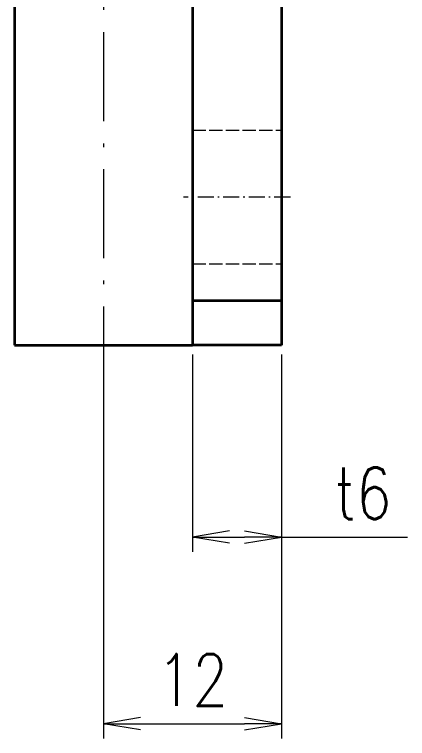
# Model space of a CAD drawing. Header units: millimetres. Extents: x -30157 to 38882, y -29543 to -7215.
# Drawn here: x -28692.94 to -28666.44, y -29472.48 to -29423.64 of the extents above; entities that cross this region are included whole.
import ezdxf

# ---------------------------------------------------------------- set-up
doc = ezdxf.new("R2010")
doc.units = ezdxf.units.MM
doc.header["$LTSCALE"] = 0.5
doc.linetypes.add('DASHDOT', pattern=[18.5, 12, -3, 0.5, -3])
doc.linetypes.add('DASHED', pattern=[15, 12, -3])
doc.layers.add('标注线', color=3, linetype='Continuous', lineweight=18)
doc.styles.add('DIM', font='romans.shx', dxfattribs={"width": 0.8, "bigfont": 'bigfont.shx'})
doc.dimstyles.new('DEH 1-1$0', dxfattribs={"dimtxt": 3.5, "dimasz": 2.5, "dimexe": 1, "dimexo": 0.625, "dimgap": 1.2, "dimtad": 1, "dimzin": 9, "dimdsep": 46, "dimtxsty": 'DIM', "dimblk": 'OPEN', "dimcen": 0, "dimclrd": 8, "dimclre": 8, "dimclrt": 2, "dimazin": 2, "dimtfac": 0.5, "dimtmove": 0, "dimatfit": 3, "dimldrblk": 'OPEN', "dimfxl": 1, "dimtolj": 2, "dimlwd": 18, "dimlwe": 18, "dimarcsym": 0})

# ---------------------------------------------------------------- blocks, each defined once
blk = doc.blocks.new('_Open')
at = {"color": 0, "linetype": 'ByBlock', "lineweight": -2}
for p, q in [((-1, 0.167), (0, 0)), ((-1, -0.167), (0, 0)), ((0, 0), (-1, 0))]:
    blk.add_line(p, q, dxfattribs=at)
blk = doc.blocks.new('*D3258')
at = {"layer": 'Defpoints', "color": 0}
for p in [(-28680.94, -29445.952), (-28674.94, -29445.952), (-28674.94, -29458.885)]:
    blk.add_point(p, dxfattribs=at)
at = {"layer": '标注线', "color": 8, "lineweight": 18}
for p, q in [((-28680.94, -29446.577), (-28680.94, -29459.885)), ((-28674.94, -29446.577), (-28674.94, -29459.885)), ((-28678.44, -29458.885), (-28677.44, -29458.885)), ((-28674.94, -29458.885), (-28666.44, -29458.885))]:
    blk.add_line(p, q, dxfattribs=at)
at = {"layer": '标注线', "color": 8, "lineweight": 18, "xscale": 2.5, "yscale": 2.5, "zscale": 2.5, "rotation": 180}
blk.add_blockref('_Open', (-28680.94, -29458.885), dxfattribs=at)
at = {"layer": '标注线', "color": 8, "lineweight": 18, "xscale": 2.5, "yscale": 2.5, "zscale": 2.5}
blk.add_blockref('_Open', (-28674.94, -29458.885), dxfattribs=at)
at = {"layer": '标注线', "color": 2, "insert": (-28669.44, -29455.935), "char_height": 3.5, "attachment_point": 5, "style": 'DIM'}
blk.add_mtext('\\A2;{\\Fromans,bigfont|c134;t}6', dxfattribs=at)
blk = doc.blocks.new('*D3259')
at = {"layer": 'Defpoints', "color": 0}
for p in [(-28686.94, -29445.952), (-28674.94, -29445.952), (-28674.94, -29471.476)]:
    blk.add_point(p, dxfattribs=at)
at = {"layer": '标注线', "color": 8, "lineweight": 18}
for p, q in [((-28686.94, -29446.577), (-28686.94, -29472.476)), ((-28674.94, -29446.577), (-28674.94, -29472.476)), ((-28684.44, -29471.476), (-28677.44, -29471.476))]:
    blk.add_line(p, q, dxfattribs=at)
at = {"layer": '标注线', "color": 8, "lineweight": 18, "xscale": 2.5, "yscale": 2.5, "zscale": 2.5, "rotation": 180}
blk.add_blockref('_Open', (-28686.94, -29471.476), dxfattribs=at)
at = {"layer": '标注线', "color": 8, "lineweight": 18, "xscale": 2.5, "yscale": 2.5, "zscale": 2.5}
blk.add_blockref('_Open', (-28674.94, -29471.476), dxfattribs=at)
at = {"layer": '标注线', "color": 2, "insert": (-28680.94, -29468.526), "char_height": 3.5, "attachment_point": 5, "style": 'DIM'}
blk.add_mtext('\\A2;12', dxfattribs=at)

msp = doc.modelspace()

# ---------------------------------------------------------------- linework, layer by layer
at = {"color": 2, "linetype": 'DASHDOT', "lineweight": 13}
msp.add_line((-28686.94, -29350.831), (-28686.94, -29454.6), dxfattribs=at)
at = {"color": 7, "lineweight": 35}
for p, q in [((-28692.94, -29359.478), (-28692.94, -29445.952)), ((-28680.94, -29359.478), (-28680.94, -29445.952)), ((-28680.94, -29408.952), (-28680.94, -29442.952)), ((-28674.94, -29408.952), (-28674.94, -29442.952))]:
    msp.add_line(p, q, dxfattribs=at)
at = {"color": 1, "linetype": 'DASHED', "lineweight": 13, "ltscale": 0.15}
for p, q in [((-28680.94, -29431.452), (-28674.94, -29431.452)), ((-28680.94, -29440.452), (-28674.94, -29440.452))]:
    msp.add_line(p, q, dxfattribs=at)
at = {"color": 2, "linetype": 'DASHDOT', "lineweight": 13, "ltscale": 0.180014}
msp.add_line((-28674.34, -29435.952), (-28681.541, -29435.952), dxfattribs=at)
at = {"color": 7, "lineweight": 35, "ltscale": 0.15}
for p, q in [((-28674.94, -29442.952), (-28680.94, -29442.952)), ((-28692.94, -29445.952), (-28686.94, -29445.952)), ((-28686.94, -29445.952), (-28680.94, -29445.952)), ((-28674.94, -29445.952), (-28680.94, -29445.952))]:
    msp.add_line(p, q, dxfattribs=at)
at = {"color": 7, "lineweight": 35, "ltscale": 0.075}
for p, q in [((-28680.94, -29442.952), (-28680.94, -29445.952)), ((-28674.94, -29442.952), (-28674.94, -29445.952))]:
    msp.add_line(p, q, dxfattribs=at)

# ---------------------------------------------------------------- dimensions: what is measured, and where the dimension line sits
at = {"layer": '标注线'}
dim = msp.add_linear_dim(base=(-28674.94, -29471.476), p1=(-28686.94, -29445.952), p2=(-28674.94, -29445.952), dimstyle='DEH 1-1$0', dxfattribs=at)
dim.commit()
dim.dimension.update_dxf_attribs({"geometry": '*D3259', "text_midpoint": (-28680.94, -29468.526)})
dim = msp.add_linear_dim(base=(-28674.94, -29458.885), p1=(-28680.94, -29445.952), p2=(-28674.94, -29445.952), text='{\\Fromans,bigfont|c134;t}<>', dimstyle='DEH 1-1$0', dxfattribs=at)
dim.commit()
dim.dimension.update_dxf_attribs({"geometry": '*D3258', "text_midpoint": (-28669.44, -29455.935)})

doc.saveas('drawing.dxf')
